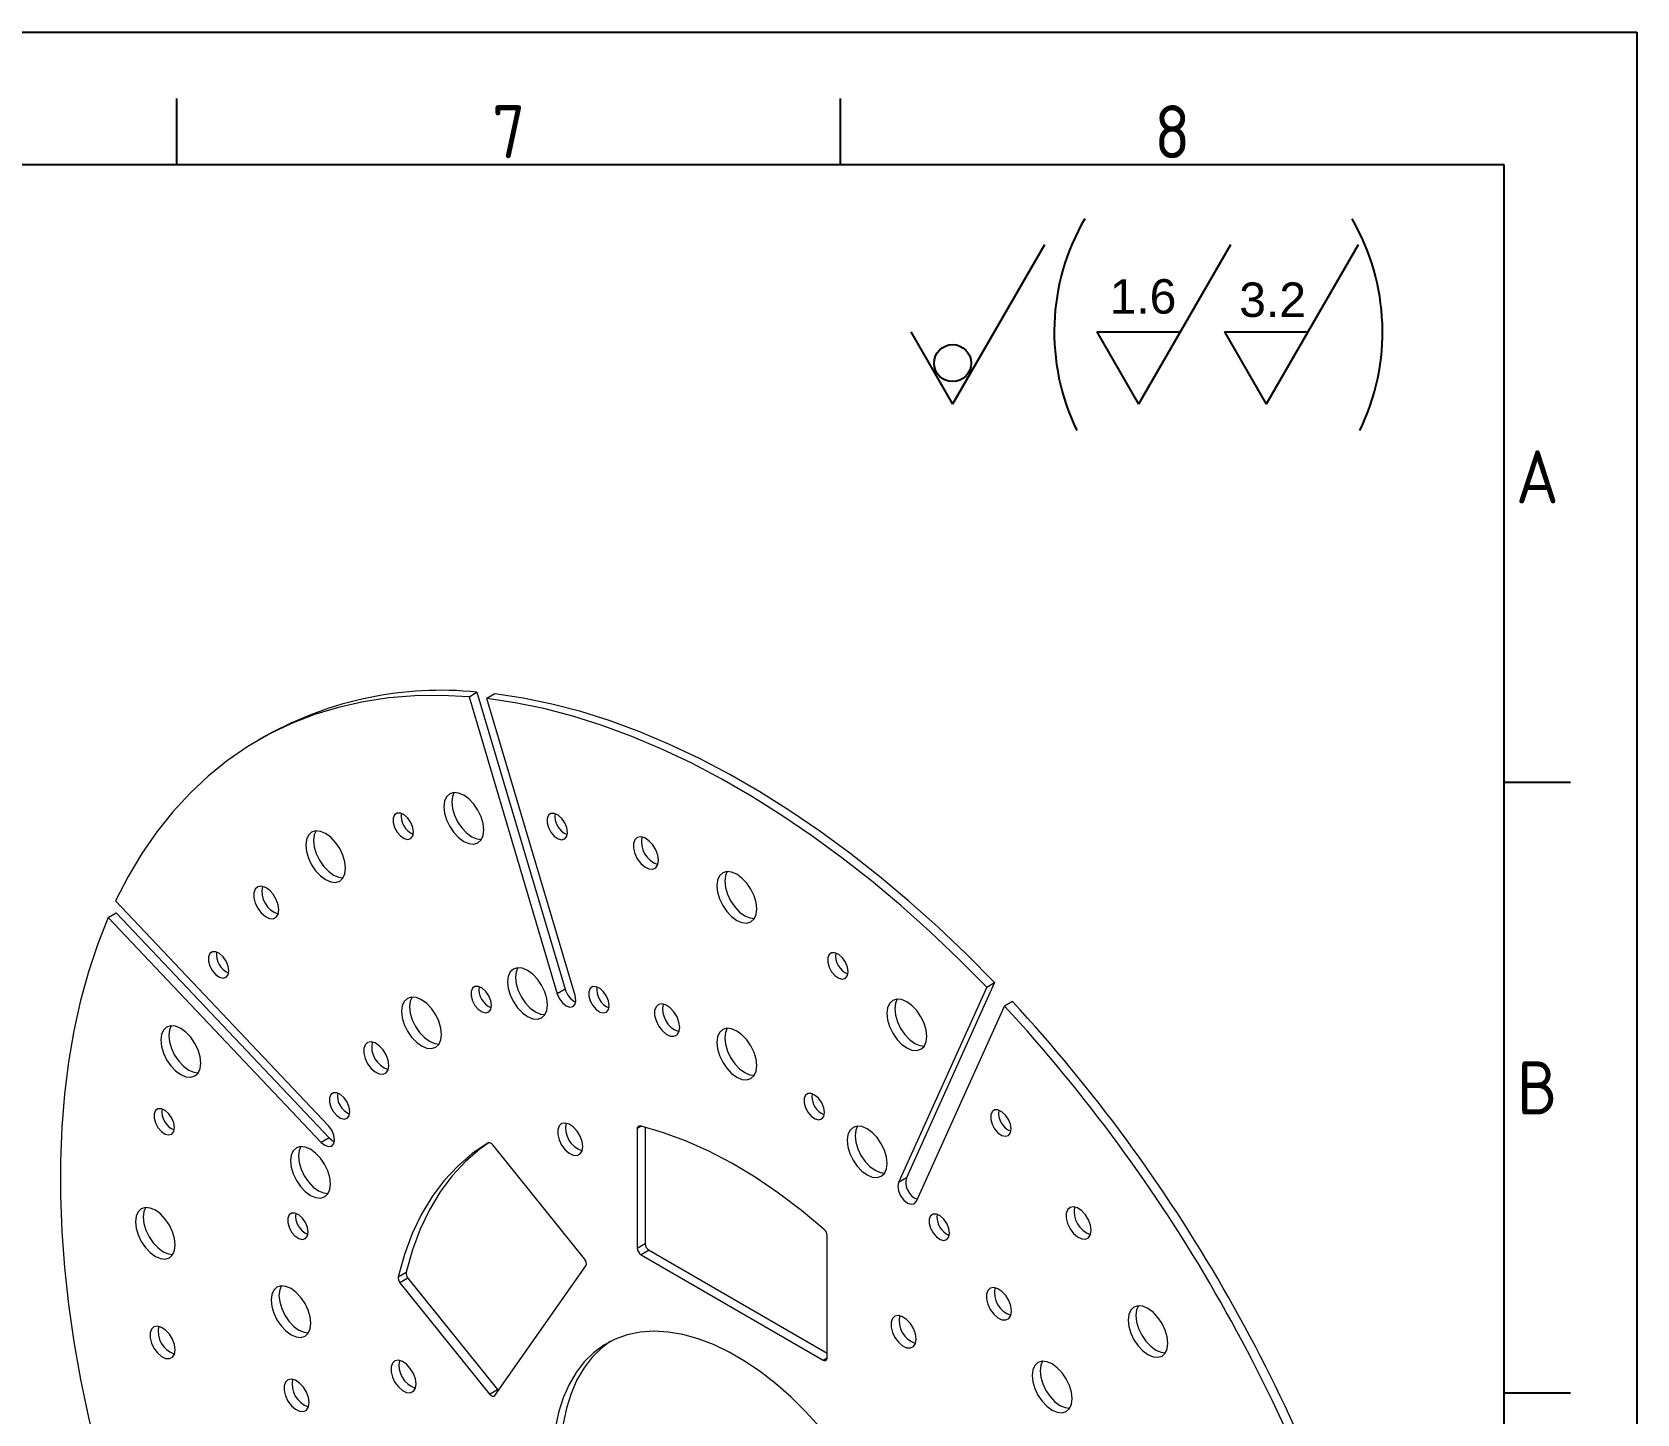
# Model space of a CAD drawing. Header units: millimetres. Extents: x 764 to 1780, y 1208 to 1927.
# Drawn here: x 1487.7 to 1780.4, y 1675.2 to 1927.1 of the extents above; entities that cross this region are included whole.
import ezdxf
from ezdxf.enums import TextEntityAlignment as Align

# ---------------------------------------------------------------- set-up
doc = ezdxf.new("R2010")
doc.units = ezdxf.units.MM
doc.linetypes.add('ACAD_ISO05W100', pattern=[33, 24, -3, 0, -3, 0, -3])
doc.layers.add('AM_5', color=3, linetype='Continuous', lineweight=25)
doc.layers.add('AM_BOR', color=2, linetype='ACAD_ISO05W100', lineweight=35)
doc.styles.add('ACISOTS', font='isocp.shx', dxfattribs={"height": 1})
doc.styles.get("Standard").update_dxf_attribs({"font": 'arial.ttf'})

# ---------------------------------------------------------------- blocks, each defined once
blk = doc.blocks.new('A3 ZTL')
for p, q in [((401.17, 280.82), (19.57, 280.82)), ((401.17, 9.78), (401.17, 280.82))]:
    blk.add_line(p, q)
at = {"layer": 'AM_BOR', "color": 135, "linetype": 'Continuous', "lineweight": 25}
for p, q in [((0, 290.61), (410.96, 290.61)), ((410.96, 290.61), (410.96, 0))]:
    blk.add_line(p, q, dxfattribs=at)
at = {"layer": 'AM_BOR', "color": 135, "lineweight": 25}
for p, q in [((303.33, 280.82), (303.33, 285.71)), ((352.25, 280.82), (352.25, 285.71)), ((406.07, 235.32), (401.17, 235.32)), ((406.07, 190.31), (401.17, 190.31))]:
    blk.add_line(p, q, dxfattribs=at)
at = {"layer": 'AM_BOR', "color": 135, "lineweight": 25, "style": 'ACISOTS'}
for s, p in [('7', (327.79, 283.27)), ('8', (376.71, 283.27)), ('A', (403.62, 257.83)), ('B', (403.62, 212.82))]:
    blk.add_text(s, height=3.91, dxfattribs=at).set_placement(p, align=Align.MIDDLE)

msp = doc.modelspace()

# ---------------------------------------------------------------- linework, layer by layer
at = {"color": 7, "linetype": 'Continuous', "lineweight": 15}
for p, q in [((1567.407, 1805.966), (1568.857, 1806.803)), ((1568.857, 1806.803), (1584.952, 1752.639)), ((1572.123, 1806.48), (1570.673, 1805.643)), ((1567.407, 1805.966), (1583.503, 1751.802)), ((1586.769, 1751.478), (1570.673, 1805.643)), ((1530.461, 1798.884), (1529.012, 1798.047)), ((1541.804, 1727.722), (1502.945, 1768.741)), ((1501.592, 1765.75), (1503.042, 1766.587)), ((1501.592, 1765.75), (1540.451, 1724.731)), ((1503.042, 1766.587), (1541.9, 1725.568)), ((1663.286, 1753.852), (1647.19, 1718.272)), ((1661.836, 1753.016), (1663.286, 1753.852)), ((1584.952, 1752.639), (1583.503, 1751.802)), ((1661.836, 1753.016), (1645.74, 1717.435)), ((1649.007, 1713.987), (1665.102, 1749.568)), ((1666.552, 1750.404), (1665.102, 1749.568)), ((1598.091, 1727.227), (1598.091, 1705.442)), ((1599.54, 1727.479), (1599.54, 1706.279)), ((1541.9, 1725.568), (1540.451, 1724.731)), ((1588.473, 1703.462), (1571.736, 1724.282)), ((1647.19, 1718.272), (1645.74, 1717.435)), ((1632.739, 1685.44), (1632.739, 1707.757)), ((1598.091, 1705.442), (1599.54, 1706.279)), ((1600.247, 1705.054), (1598.798, 1704.217)), ((1598.798, 1704.217), (1632.032, 1685.031)), ((1600.247, 1705.054), (1632.739, 1686.297)), ((1554.477, 1700.233), (1555.927, 1701.07)), ((1572.115, 1678.554), (1588.732, 1702.197)), ((1556.26, 1699.974), (1554.81, 1699.137)), ((1554.81, 1699.137), (1571.149, 1678.813)), ((1556.26, 1699.974), (1572.598, 1679.649)), ((1571.149, 1678.813), (1572.598, 1679.649))]:
    msp.add_line(p, q, dxfattribs=at)
at = {"color": 8, "linetype": 'Continuous', "lineweight": 15}
for p, q in [((1598.838, 1727.659), (1598.091, 1727.227)), ((1632.032, 1685.031), (1632.739, 1685.44))]:
    msp.add_line(p, q, dxfattribs=at)
at = {"color": 7, "linetype": 'Continuous', "lineweight": 15, "flags": 128}
for points in [[(1567.407, 1805.966), (1562.413, 1806.209), (1557.526, 1806.137), (1552.755, 1805.749), (1548.11, 1805.046), (1543.6, 1804.031), (1539.234, 1802.703), (1535.021, 1801.068), (1530.968, 1799.127), (1527.085, 1796.884), (1523.378, 1794.344), (1519.855, 1791.512), (1516.523, 1788.394), (1513.389, 1784.995), (1510.458, 1781.323), (1507.737, 1777.385), (1505.231, 1773.188), (1502.945, 1768.741)], [(1663.286, 1753.852), (1658.138, 1759.035), (1652.91, 1763.998), (1647.613, 1768.729), (1642.256, 1773.222), (1636.851, 1777.466), (1631.408, 1781.452), (1625.937, 1785.174), (1620.45, 1788.624), (1614.958, 1791.794), (1609.471, 1794.68), (1604.001, 1797.274), (1598.558, 1799.572), (1593.152, 1801.569), (1587.796, 1803.261), (1582.498, 1804.646), (1577.271, 1805.719), (1572.123, 1806.48)], [(1661.836, 1753.016), (1656.688, 1758.198), (1651.461, 1763.161), (1646.163, 1767.893), (1640.807, 1772.385), (1635.401, 1776.629), (1629.958, 1780.616), (1624.488, 1784.337), (1619.001, 1787.787), (1613.509, 1790.958), (1608.022, 1793.843), (1602.551, 1796.437), (1597.108, 1798.735), (1591.703, 1800.732), (1586.346, 1802.424), (1581.049, 1803.809), (1575.821, 1804.882), (1570.673, 1805.643)], [(1570.101, 1781.709), (1569.977, 1782.869), (1569.613, 1784.094), (1569.035, 1785.299), (1568.281, 1786.402), (1567.402, 1787.33), (1566.46, 1788.017), (1565.517, 1788.418), (1564.639, 1788.505), (1563.885, 1788.272), (1563.306, 1787.735), (1562.942, 1786.931), (1562.818, 1785.914), (1562.942, 1784.754), (1563.306, 1783.53), (1563.885, 1782.325), (1564.639, 1781.221), (1565.517, 1780.294), (1566.46, 1779.607), (1567.402, 1779.206), (1568.281, 1779.119), (1569.035, 1779.352), (1569.613, 1779.889), (1569.977, 1780.693), (1570.101, 1781.709)], [(1564.714, 1788.51), (1564.392, 1787.768), (1564.268, 1786.751), (1564.392, 1785.591), (1564.756, 1784.367), (1565.334, 1783.162), (1566.089, 1782.058), (1566.967, 1781.131), (1567.909, 1780.443), (1568.852, 1780.043), (1569.655, 1779.95)], [(1557.292, 1781.291), (1557.165, 1782.145), (1556.803, 1783.031), (1556.253, 1783.827), (1555.591, 1784.427), (1554.905, 1784.75), (1554.289, 1784.751), (1553.825, 1784.431), (1553.576, 1783.833), (1553.576, 1783.038), (1553.825, 1782.153), (1554.289, 1781.297), (1554.905, 1780.587), (1555.591, 1780.118), (1556.253, 1779.953), (1556.803, 1780.115), (1557.165, 1780.582), (1557.292, 1781.291)], [(1585.352, 1781.247), (1585.226, 1782.102), (1584.863, 1782.987), (1584.314, 1783.784), (1583.651, 1784.384), (1582.966, 1784.706), (1582.349, 1784.708), (1581.885, 1784.388), (1581.637, 1783.79), (1581.637, 1782.995), (1581.885, 1782.11), (1582.349, 1781.254), (1582.966, 1780.544), (1583.651, 1780.075), (1584.314, 1779.91), (1584.863, 1780.072), (1585.226, 1780.539), (1585.352, 1781.247)], [(1544.896, 1774.723), (1544.772, 1775.883), (1544.408, 1777.107), (1543.83, 1778.312), (1543.076, 1779.416), (1542.197, 1780.343), (1541.255, 1781.03), (1540.312, 1781.431), (1539.434, 1781.518), (1538.68, 1781.285), (1538.101, 1780.748), (1537.737, 1779.944), (1537.613, 1778.927), (1537.737, 1777.767), (1538.101, 1776.543), (1538.68, 1775.338), (1539.434, 1774.234), (1540.312, 1773.307), (1541.255, 1772.62), (1542.197, 1772.219), (1543.076, 1772.132), (1543.83, 1772.365), (1544.408, 1772.902), (1544.772, 1773.706), (1544.896, 1774.723)], [(1539.509, 1781.523), (1539.187, 1780.781), (1539.063, 1779.764), (1539.187, 1778.604), (1539.551, 1777.38), (1540.129, 1776.175), (1540.883, 1775.071), (1541.762, 1774.144), (1542.704, 1773.457), (1543.647, 1773.056), (1544.45, 1772.964)], [(1601.96, 1776.146), (1601.836, 1777.08), (1601.476, 1778.056), (1600.919, 1778.969), (1600.226, 1779.72), (1599.473, 1780.227), (1598.739, 1780.436), (1598.106, 1780.324), (1597.641, 1779.903), (1597.396, 1779.218), (1597.396, 1778.345), (1597.641, 1777.377), (1598.106, 1776.419), (1598.739, 1775.576), (1599.473, 1774.938), (1600.226, 1774.575), (1600.919, 1774.526), (1601.476, 1774.796), (1601.836, 1775.357), (1601.96, 1776.146)], [(1619.896, 1767.3), (1619.772, 1768.46), (1619.408, 1769.684), (1618.83, 1770.889), (1618.076, 1771.993), (1617.197, 1772.92), (1616.255, 1773.608), (1615.312, 1774.008), (1614.434, 1774.095), (1613.68, 1773.862), (1613.101, 1773.326), (1612.737, 1772.521), (1612.613, 1771.505), (1612.737, 1770.345), (1613.101, 1769.12), (1613.68, 1767.915), (1614.434, 1766.812), (1615.312, 1765.885), (1616.255, 1765.197), (1617.197, 1764.796), (1618.076, 1764.709), (1618.83, 1764.942), (1619.408, 1765.479), (1619.772, 1766.283), (1619.896, 1767.3)], [(1614.509, 1774.101), (1614.187, 1773.358), (1614.063, 1772.341), (1614.187, 1771.181), (1614.551, 1769.957), (1615.129, 1768.752), (1615.883, 1767.649), (1616.762, 1766.721), (1617.704, 1766.034), (1618.647, 1765.633), (1619.45, 1765.541)], [(1532.744, 1767.124), (1532.619, 1768.057), (1532.259, 1769.034), (1531.702, 1769.946), (1531.01, 1770.697), (1530.256, 1771.205), (1529.522, 1771.414), (1528.889, 1771.301), (1528.424, 1770.88), (1528.179, 1770.196), (1528.179, 1769.322), (1528.424, 1768.354), (1528.889, 1767.397), (1529.522, 1766.553), (1530.256, 1765.915), (1531.01, 1765.552), (1531.702, 1765.503), (1532.259, 1765.774), (1532.619, 1766.334), (1532.744, 1767.124)], [(1501.592, 1765.75), (1499.678, 1760.911), (1497.994, 1755.846), (1496.544, 1750.566), (1495.332, 1745.08), (1494.359, 1739.4), (1493.628, 1733.536), (1493.14, 1727.501), (1492.895, 1721.306), (1492.895, 1714.964), (1493.14, 1708.487), (1493.628, 1701.888), (1494.359, 1695.18), (1495.332, 1688.377), (1496.544, 1681.491), (1497.994, 1674.537), (1499.678, 1667.528), (1501.592, 1660.479)], [(1523.623, 1756.002), (1523.497, 1756.856), (1523.134, 1757.742), (1522.584, 1758.538), (1521.922, 1759.138), (1521.236, 1759.461), (1520.62, 1759.462), (1520.156, 1759.142), (1519.907, 1758.544), (1519.907, 1757.749), (1520.156, 1756.864), (1520.62, 1756.009), (1521.236, 1755.298), (1521.922, 1754.829), (1522.584, 1754.664), (1523.134, 1754.826), (1523.497, 1755.293), (1523.623, 1756.002)], [(1636.547, 1755.827), (1636.42, 1756.682), (1636.058, 1757.567), (1635.508, 1758.364), (1634.846, 1758.964), (1634.16, 1759.286), (1633.544, 1759.288), (1633.08, 1758.968), (1632.831, 1758.37), (1632.831, 1757.575), (1633.08, 1756.69), (1633.544, 1755.834), (1634.16, 1755.124), (1634.846, 1754.655), (1635.508, 1754.49), (1636.058, 1754.652), (1636.42, 1755.119), (1636.547, 1755.827)], [(1581.72, 1749.768), (1581.596, 1750.928), (1581.232, 1752.153), (1580.654, 1753.358), (1579.899, 1754.461), (1579.021, 1755.388), (1578.079, 1756.076), (1577.136, 1756.477), (1576.258, 1756.564), (1575.504, 1756.331), (1574.925, 1755.794), (1574.561, 1754.99), (1574.437, 1753.973), (1574.561, 1752.813), (1574.925, 1751.589), (1575.504, 1750.384), (1576.258, 1749.28), (1577.136, 1748.353), (1578.079, 1747.665), (1579.021, 1747.265), (1579.899, 1747.178), (1580.654, 1747.411), (1581.232, 1747.947), (1581.596, 1748.752), (1581.72, 1749.768)], [(1576.333, 1756.569), (1576.011, 1755.826), (1575.887, 1754.81), (1576.011, 1753.65), (1576.374, 1752.425), (1576.953, 1751.22), (1577.707, 1750.117), (1578.586, 1749.19), (1579.528, 1748.502), (1580.471, 1748.101), (1581.274, 1748.009)], [(1562.396, 1744.412), (1562.272, 1745.572), (1561.908, 1746.796), (1561.33, 1748.001), (1560.576, 1749.105), (1559.697, 1750.032), (1558.755, 1750.719), (1557.812, 1751.12), (1556.934, 1751.207), (1556.18, 1750.974), (1555.601, 1750.437), (1555.237, 1749.633), (1555.113, 1748.616), (1555.237, 1747.456), (1555.601, 1746.232), (1556.18, 1745.027), (1556.934, 1743.924), (1557.812, 1742.996), (1558.755, 1742.309), (1559.697, 1741.908), (1560.576, 1741.821), (1561.33, 1742.054), (1561.908, 1742.591), (1562.272, 1743.395), (1562.396, 1744.412)], [(1557.009, 1751.212), (1556.687, 1750.47), (1556.563, 1749.453), (1556.687, 1748.293), (1557.051, 1747.069), (1557.629, 1745.864), (1558.383, 1744.76), (1559.262, 1743.833), (1560.204, 1743.146), (1561.147, 1742.745), (1561.95, 1742.653)], [(1571.487, 1749.685), (1571.36, 1750.54), (1570.998, 1751.425), (1570.448, 1752.222), (1569.786, 1752.822), (1569.1, 1753.144), (1568.484, 1753.146), (1568.02, 1752.826), (1567.771, 1752.228), (1567.771, 1751.433), (1568.02, 1750.548), (1568.484, 1749.692), (1569.1, 1748.982), (1569.786, 1748.513), (1570.448, 1748.348), (1570.998, 1748.51), (1571.36, 1748.977), (1571.487, 1749.685)], [(1583.503, 1751.802), (1583.886, 1750.918), (1584.459, 1750.145), (1585.136, 1749.599), (1585.812, 1749.364), (1586.386, 1749.475), (1586.769, 1749.916), (1586.904, 1750.62), (1586.769, 1751.478)], [(1593, 1749.652), (1592.874, 1750.507), (1592.511, 1751.392), (1591.962, 1752.189), (1591.299, 1752.789), (1590.614, 1753.111), (1589.997, 1753.113), (1589.533, 1752.793), (1589.284, 1752.195), (1589.284, 1751.4), (1589.533, 1750.514), (1589.997, 1749.659), (1590.614, 1748.949), (1591.299, 1748.479), (1591.962, 1748.315), (1592.511, 1748.477), (1592.874, 1748.944), (1593, 1749.652)], [(1650.907, 1744.046), (1650.783, 1745.206), (1650.419, 1746.43), (1649.84, 1747.635), (1649.086, 1748.739), (1648.208, 1749.666), (1647.265, 1750.354), (1646.323, 1750.754), (1645.445, 1750.841), (1644.69, 1750.608), (1644.112, 1750.072), (1643.748, 1749.267), (1643.624, 1748.251), (1643.748, 1747.091), (1644.112, 1745.866), (1644.69, 1744.661), (1645.445, 1743.558), (1646.323, 1742.631), (1647.265, 1741.943), (1648.208, 1741.542), (1649.086, 1741.456), (1649.84, 1741.688), (1650.419, 1742.225), (1650.783, 1743.029), (1650.907, 1744.046)], [(1645.52, 1750.847), (1645.197, 1750.104), (1645.073, 1749.088), (1645.197, 1747.928), (1645.561, 1746.703), (1646.14, 1745.498), (1646.894, 1744.395), (1647.772, 1743.467), (1648.715, 1742.78), (1649.658, 1742.379), (1650.461, 1742.287)], [(1605.832, 1745.684), (1605.707, 1746.618), (1605.347, 1747.594), (1604.791, 1748.507), (1604.098, 1749.258), (1603.344, 1749.765), (1602.611, 1749.974), (1601.977, 1749.862), (1601.513, 1749.441), (1601.267, 1748.756), (1601.267, 1747.883), (1601.513, 1746.915), (1601.977, 1745.957), (1602.611, 1745.114), (1603.344, 1744.476), (1604.098, 1744.113), (1604.791, 1744.064), (1605.347, 1744.334), (1605.707, 1744.894), (1605.832, 1745.684)], [(1518.465, 1739.184), (1518.341, 1740.344), (1517.977, 1741.568), (1517.398, 1742.773), (1516.644, 1743.877), (1515.766, 1744.804), (1514.823, 1745.492), (1513.881, 1745.892), (1513.002, 1745.979), (1512.248, 1745.746), (1511.67, 1745.21), (1511.306, 1744.405), (1511.182, 1743.389), (1511.306, 1742.229), (1511.67, 1741.004), (1512.248, 1739.799), (1513.002, 1738.696), (1513.881, 1737.769), (1514.823, 1737.081), (1515.766, 1736.68), (1516.644, 1736.593), (1517.398, 1736.826), (1517.977, 1737.363), (1518.341, 1738.167), (1518.465, 1739.184)], [(1513.077, 1745.985), (1512.755, 1745.242), (1512.631, 1744.225), (1512.755, 1743.065), (1513.119, 1741.841), (1513.698, 1740.636), (1514.452, 1739.533), (1515.33, 1738.605), (1516.273, 1737.918), (1517.215, 1737.517), (1518.019, 1737.425)], [(1619.896, 1738.721), (1619.772, 1739.881), (1619.408, 1741.105), (1618.83, 1742.31), (1618.076, 1743.414), (1617.197, 1744.341), (1616.255, 1745.029), (1615.312, 1745.429), (1614.434, 1745.516), (1613.68, 1745.283), (1613.101, 1744.747), (1612.737, 1743.942), (1612.613, 1742.926), (1612.737, 1741.766), (1613.101, 1740.541), (1613.68, 1739.336), (1614.434, 1738.233), (1615.312, 1737.306), (1616.255, 1736.618), (1617.197, 1736.217), (1618.076, 1736.131), (1618.83, 1736.363), (1619.408, 1736.9), (1619.772, 1737.704), (1619.896, 1738.721)], [(1614.509, 1745.522), (1614.187, 1744.779), (1614.063, 1743.763), (1614.187, 1742.603), (1614.551, 1741.378), (1615.129, 1740.173), (1615.883, 1739.07), (1616.762, 1738.142), (1617.704, 1737.455), (1618.647, 1737.054), (1619.45, 1736.962)], [(1552.766, 1738.767), (1552.641, 1739.701), (1552.281, 1740.677), (1551.725, 1741.59), (1551.032, 1742.341), (1550.278, 1742.848), (1549.545, 1743.057), (1548.911, 1742.945), (1548.447, 1742.523), (1548.201, 1741.839), (1548.201, 1740.965), (1548.447, 1739.997), (1548.911, 1739.04), (1549.545, 1738.196), (1550.278, 1737.559), (1551.032, 1737.195), (1551.725, 1737.146), (1552.281, 1737.417), (1552.641, 1737.977), (1552.766, 1738.767)], [(1545.674, 1730.297), (1545.548, 1731.152), (1545.185, 1732.037), (1544.636, 1732.834), (1543.973, 1733.434), (1543.288, 1733.756), (1542.671, 1733.758), (1542.207, 1733.438), (1541.959, 1732.84), (1541.959, 1732.045), (1542.207, 1731.16), (1542.671, 1730.304), (1543.288, 1729.594), (1543.973, 1729.124), (1544.636, 1728.96), (1545.185, 1729.122), (1545.548, 1729.589), (1545.674, 1730.297)], [(1632.249, 1730.163), (1632.123, 1731.018), (1631.76, 1731.904), (1631.211, 1732.7), (1630.548, 1733.3), (1629.863, 1733.622), (1629.246, 1733.624), (1628.782, 1733.304), (1628.533, 1732.706), (1628.533, 1731.911), (1628.782, 1731.026), (1629.246, 1730.17), (1629.863, 1729.46), (1630.548, 1728.991), (1631.211, 1728.826), (1631.76, 1728.988), (1632.123, 1729.455), (1632.249, 1730.163)], [(1513.674, 1727.409), (1513.547, 1728.263), (1513.185, 1729.149), (1512.635, 1729.945), (1511.973, 1730.545), (1511.287, 1730.868), (1510.671, 1730.869), (1510.207, 1730.549), (1509.958, 1729.951), (1509.958, 1729.156), (1510.207, 1728.271), (1510.671, 1727.415), (1511.287, 1726.705), (1511.973, 1726.236), (1512.635, 1726.071), (1513.185, 1726.233), (1513.547, 1726.7), (1513.674, 1727.409)], [(1666.282, 1727.173), (1666.155, 1728.028), (1665.792, 1728.913), (1665.243, 1729.709), (1664.581, 1730.309), (1663.895, 1730.632), (1663.278, 1730.633), (1662.815, 1730.313), (1662.566, 1729.716), (1662.566, 1728.92), (1662.815, 1728.035), (1663.278, 1727.18), (1663.895, 1726.469), (1664.581, 1726), (1665.243, 1725.835), (1665.792, 1725.997), (1666.155, 1726.464), (1666.282, 1727.173)], [(1540.451, 1724.731), (1541.127, 1724.185), (1541.804, 1723.95), (1542.377, 1724.061), (1542.761, 1724.502), (1542.895, 1725.206), (1542.761, 1726.065), (1542.377, 1726.948), (1541.804, 1727.722)], [(1588.147, 1723.962), (1588.023, 1724.895), (1587.663, 1725.872), (1587.106, 1726.785), (1586.413, 1727.535), (1585.659, 1728.043), (1584.926, 1728.252), (1584.293, 1728.139), (1583.828, 1727.718), (1583.582, 1727.034), (1583.582, 1726.16), (1583.828, 1725.192), (1584.293, 1724.235), (1584.926, 1723.391), (1585.659, 1722.753), (1586.413, 1722.39), (1587.106, 1722.341), (1587.663, 1722.612), (1588.023, 1723.172), (1588.147, 1723.962)], [(1598.091, 1727.227), (1598.1, 1727.353), (1598.127, 1727.465), (1598.172, 1727.56), (1598.233, 1727.636), (1598.308, 1727.691), (1598.396, 1727.723), (1598.495, 1727.732), (1598.601, 1727.717)], [(1632.209, 1708.853), (1628.06, 1712.319), (1623.859, 1715.493), (1619.624, 1718.362), (1615.374, 1720.911), (1611.128, 1723.131), (1606.904, 1725.01), (1602.723, 1726.541), (1598.601, 1727.717)], [(1643.671, 1720.893), (1643.547, 1722.053), (1643.183, 1723.277), (1642.605, 1724.482), (1641.85, 1725.586), (1640.972, 1726.513), (1640.03, 1727.201), (1639.087, 1727.601), (1638.209, 1727.688), (1637.455, 1727.455), (1636.876, 1726.919), (1636.512, 1726.114), (1636.388, 1725.098), (1636.512, 1723.938), (1636.876, 1722.713), (1637.455, 1721.508), (1638.209, 1720.405), (1639.087, 1719.478), (1640.03, 1718.79), (1640.972, 1718.389), (1641.85, 1718.303), (1642.605, 1718.535), (1643.183, 1719.072), (1643.547, 1719.876), (1643.671, 1720.893)], [(1638.284, 1727.694), (1637.962, 1726.951), (1637.838, 1725.935), (1637.962, 1724.774), (1638.325, 1723.55), (1638.904, 1722.345), (1639.658, 1721.242), (1640.537, 1720.314), (1641.479, 1719.627), (1642.422, 1719.226), (1643.225, 1719.134)], [(1541.9, 1725.568), (1542.577, 1725.022), (1542.871, 1724.881)], [(1570.878, 1724.643), (1568.001, 1722.691), (1565.338, 1720.401), (1562.903, 1717.783), (1560.706, 1714.849), (1558.757, 1711.612), (1557.064, 1708.086), (1555.636, 1704.287), (1554.477, 1700.233)], [(1571.079, 1724.692), (1569.45, 1723.527), (1566.788, 1721.237), (1564.353, 1718.62), (1562.156, 1715.686), (1560.206, 1712.449), (1558.514, 1708.923), (1557.085, 1705.124), (1555.927, 1701.07)], [(1570.878, 1724.643), (1570.966, 1724.679), (1571.066, 1724.692), (1571.174, 1724.68), (1571.287, 1724.643), (1571.403, 1724.583), (1571.519, 1724.501), (1571.631, 1724.4), (1571.736, 1724.282)], [(1542.132, 1717.166), (1542.008, 1718.326), (1541.644, 1719.55), (1541.066, 1720.755), (1540.311, 1721.859), (1539.433, 1722.786), (1538.491, 1723.473), (1537.548, 1723.874), (1536.67, 1723.961), (1535.916, 1723.728), (1535.337, 1723.191), (1534.973, 1722.387), (1534.849, 1721.37), (1534.973, 1720.21), (1535.337, 1718.986), (1535.916, 1717.781), (1536.67, 1716.677), (1537.548, 1715.75), (1538.491, 1715.063), (1539.433, 1714.662), (1540.311, 1714.575), (1541.066, 1714.808), (1541.644, 1715.345), (1542.008, 1716.149), (1542.132, 1717.166)], [(1536.745, 1723.966), (1536.423, 1723.224), (1536.299, 1722.207), (1536.423, 1721.047), (1536.786, 1719.823), (1537.365, 1718.618), (1538.119, 1717.514), (1538.998, 1716.587), (1539.94, 1715.9), (1540.883, 1715.499), (1541.686, 1715.406)], [(1645.74, 1717.435), (1645.606, 1716.732), (1645.74, 1715.873), (1646.124, 1714.989), (1646.697, 1714.216), (1647.374, 1713.67), (1648.05, 1713.435), (1648.624, 1713.546), (1649.007, 1713.987)], [(1513.83, 1706.05), (1513.706, 1707.21), (1513.342, 1708.434), (1512.764, 1709.639), (1512.01, 1710.743), (1511.131, 1711.67), (1510.189, 1712.357), (1509.246, 1712.758), (1508.368, 1712.845), (1507.614, 1712.612), (1507.035, 1712.075), (1506.671, 1711.271), (1506.547, 1710.254), (1506.671, 1709.094), (1507.035, 1707.87), (1507.614, 1706.665), (1508.368, 1705.561), (1509.246, 1704.634), (1510.189, 1703.947), (1511.131, 1703.546), (1512.01, 1703.459), (1512.764, 1703.692), (1513.342, 1704.229), (1513.706, 1705.033), (1513.83, 1706.05)], [(1508.443, 1712.85), (1508.121, 1712.108), (1507.997, 1711.091), (1508.121, 1709.931), (1508.485, 1708.707), (1509.063, 1707.502), (1509.817, 1706.398), (1510.696, 1705.471), (1511.638, 1704.784), (1512.581, 1704.383), (1513.384, 1704.29)], [(1680.897, 1708.693), (1680.772, 1709.627), (1680.412, 1710.603), (1679.856, 1711.516), (1679.163, 1712.267), (1678.409, 1712.774), (1677.676, 1712.983), (1677.042, 1712.871), (1676.578, 1712.45), (1676.332, 1711.765), (1676.332, 1710.892), (1676.578, 1709.924), (1677.042, 1708.966), (1677.676, 1708.123), (1678.409, 1707.485), (1679.163, 1707.122), (1679.856, 1707.073), (1680.412, 1707.343), (1680.772, 1707.904), (1680.897, 1708.693)], [(1538.047, 1708.376), (1537.92, 1709.23), (1537.558, 1710.116), (1537.008, 1710.912), (1536.346, 1711.512), (1535.66, 1711.835), (1535.044, 1711.836), (1534.58, 1711.516), (1534.331, 1710.918), (1534.331, 1710.123), (1534.58, 1709.238), (1535.044, 1708.383), (1535.66, 1707.672), (1536.346, 1707.203), (1537.008, 1707.038), (1537.558, 1707.2), (1537.92, 1707.667), (1538.047, 1708.376)], [(1655.046, 1708.195), (1654.919, 1709.05), (1654.557, 1709.935), (1654.007, 1710.732), (1653.345, 1711.332), (1652.659, 1711.654), (1652.043, 1711.656), (1651.579, 1711.336), (1651.33, 1710.738), (1651.33, 1709.943), (1651.579, 1709.057), (1652.043, 1708.202), (1652.659, 1707.492), (1653.345, 1707.022), (1654.007, 1706.858), (1654.557, 1707.02), (1654.919, 1707.486), (1655.046, 1708.195)], [(1538.579, 1691.762), (1538.455, 1692.922), (1538.091, 1694.147), (1537.512, 1695.352), (1536.758, 1696.455), (1535.88, 1697.383), (1534.937, 1698.07), (1533.995, 1698.471), (1533.117, 1698.558), (1532.362, 1698.325), (1531.784, 1697.788), (1531.42, 1696.984), (1531.296, 1695.967), (1531.42, 1694.807), (1531.784, 1693.583), (1532.362, 1692.378), (1533.117, 1691.274), (1533.995, 1690.347), (1534.937, 1689.66), (1535.88, 1689.259), (1536.758, 1689.172), (1537.512, 1689.405), (1538.091, 1689.942), (1538.455, 1690.746), (1538.579, 1691.762)], [(1533.192, 1698.563), (1532.87, 1697.821), (1532.745, 1696.804), (1532.87, 1695.644), (1533.233, 1694.42), (1533.812, 1693.215), (1534.566, 1692.111), (1535.445, 1691.184), (1536.387, 1690.496), (1537.33, 1690.096), (1538.133, 1690.003)], [(1666.35, 1693.97), (1666.225, 1694.904), (1665.865, 1695.88), (1665.309, 1696.793), (1664.616, 1697.544), (1663.862, 1698.051), (1663.129, 1698.26), (1662.495, 1698.148), (1662.031, 1697.727), (1661.785, 1697.042), (1661.785, 1696.169), (1662.031, 1695.201), (1662.495, 1694.243), (1663.129, 1693.4), (1663.862, 1692.762), (1664.616, 1692.399), (1665.309, 1692.35), (1665.865, 1692.62), (1666.225, 1693.181), (1666.35, 1693.97)], [(1694.896, 1688.13), (1694.772, 1689.29), (1694.408, 1690.514), (1693.83, 1691.719), (1693.076, 1692.823), (1692.197, 1693.75), (1691.255, 1694.437), (1690.312, 1694.838), (1689.434, 1694.925), (1688.68, 1694.692), (1688.101, 1694.155), (1687.737, 1693.351), (1687.613, 1692.334), (1687.737, 1691.174), (1688.101, 1689.95), (1688.68, 1688.745), (1689.434, 1687.641), (1690.312, 1686.714), (1691.255, 1686.027), (1692.197, 1685.626), (1693.076, 1685.539), (1693.83, 1685.772), (1694.408, 1686.309), (1694.772, 1687.113), (1694.896, 1688.13)], [(1689.509, 1694.93), (1689.187, 1694.188), (1689.063, 1693.171), (1689.187, 1692.011), (1689.551, 1690.787), (1690.129, 1689.582), (1690.883, 1688.478), (1691.762, 1687.551), (1692.704, 1686.864), (1693.647, 1686.463), (1694.45, 1686.37)], [(1648.958, 1688.856), (1648.834, 1689.79), (1648.474, 1690.766), (1647.917, 1691.679), (1647.224, 1692.43), (1646.471, 1692.937), (1645.737, 1693.146), (1645.104, 1693.034), (1644.639, 1692.613), (1644.394, 1691.928), (1644.394, 1691.055), (1644.639, 1690.087), (1645.104, 1689.129), (1645.737, 1688.286), (1646.471, 1687.648), (1647.224, 1687.285), (1647.917, 1687.236), (1648.474, 1687.506), (1648.834, 1688.067), (1648.958, 1688.856)], [(1513.793, 1686.911), (1513.668, 1687.845), (1513.308, 1688.821), (1512.752, 1689.734), (1512.059, 1690.485), (1511.305, 1690.992), (1510.571, 1691.201), (1509.938, 1691.089), (1509.473, 1690.668), (1509.228, 1689.983), (1509.228, 1689.11), (1509.473, 1688.141), (1509.938, 1687.184), (1510.571, 1686.34), (1511.305, 1685.703), (1512.059, 1685.34), (1512.752, 1685.291), (1513.308, 1685.561), (1513.668, 1686.121), (1513.793, 1686.911)], [(1631.376, 1672.825), (1628.778, 1675.681), (1626.09, 1678.329), (1623.331, 1680.751), (1620.521, 1682.93), (1617.68, 1684.849), (1614.829, 1686.495), (1611.989, 1687.856), (1609.179, 1688.921), (1606.42, 1689.685), (1603.731, 1690.14), (1601.133, 1690.283), (1598.645, 1690.115), (1596.282, 1689.635), (1594.064, 1688.847), (1592.006, 1687.757), (1590.122, 1686.373), (1588.427, 1684.705), (1586.932, 1682.764), (1585.649, 1680.566), (1584.586, 1678.124), (1583.751, 1675.458), (1583.15, 1672.587)], [(1593.243, 1688.458), (1591.572, 1687.21), (1589.877, 1685.542), (1588.382, 1683.601), (1587.098, 1681.402), (1586.035, 1678.961), (1585.2, 1676.295), (1584.6, 1673.424)], [(1557.742, 1680.7), (1557.617, 1681.634), (1557.257, 1682.61), (1556.7, 1683.523), (1556.008, 1684.274), (1555.254, 1684.781), (1554.52, 1684.99), (1553.887, 1684.878), (1553.422, 1684.457), (1553.177, 1683.772), (1553.177, 1682.899), (1553.422, 1681.931), (1553.887, 1680.973), (1554.52, 1680.129), (1555.254, 1679.492), (1556.008, 1679.129), (1556.7, 1679.08), (1557.257, 1679.35), (1557.617, 1679.91), (1557.742, 1680.7)], [(1677.396, 1678.024), (1677.272, 1679.184), (1676.908, 1680.408), (1676.33, 1681.613), (1675.576, 1682.717), (1674.697, 1683.644), (1673.755, 1684.331), (1672.812, 1684.732), (1671.934, 1684.819), (1671.18, 1684.586), (1670.601, 1684.049), (1670.237, 1683.245), (1670.113, 1682.228), (1670.237, 1681.068), (1670.601, 1679.844), (1671.18, 1678.639), (1671.934, 1677.535), (1672.812, 1676.608), (1673.755, 1675.921), (1674.697, 1675.52), (1675.576, 1675.433), (1676.33, 1675.666), (1676.908, 1676.203), (1677.272, 1677.007), (1677.396, 1678.024)], [(1672.009, 1684.824), (1671.687, 1684.082), (1671.563, 1683.065), (1671.687, 1681.905), (1672.051, 1680.681), (1672.629, 1679.476), (1673.383, 1678.372), (1674.262, 1677.445), (1675.204, 1676.758), (1676.147, 1676.357), (1676.95, 1676.265)], [(1538.237, 1677.271), (1538.112, 1678.204), (1537.752, 1679.18), (1537.196, 1680.093), (1536.503, 1680.844), (1535.749, 1681.351), (1535.015, 1681.56), (1534.382, 1681.448), (1533.917, 1681.027), (1533.672, 1680.343), (1533.672, 1679.469), (1533.917, 1678.501), (1534.382, 1677.543), (1535.015, 1676.7), (1535.749, 1676.062), (1536.503, 1675.699), (1537.196, 1675.65), (1537.752, 1675.92), (1538.112, 1676.481), (1538.237, 1677.271)], [(1572.115, 1678.554), (1572.034, 1678.47), (1571.933, 1678.419), (1571.815, 1678.403), (1571.685, 1678.421), (1571.548, 1678.474), (1571.41, 1678.559), (1571.275, 1678.674), (1571.149, 1678.813)], [(1572.598, 1679.649), (1572.725, 1679.51), (1572.762, 1679.475)]]:
    msp.add_lwpolyline(points, dxfattribs=at)
at = {"color": 7, "linetype": 'Continuous', "lineweight": 15}
for centre, radius, start, end in [((1562.21, 1741.991), 65.152, 84.14485, 119.16338), ((1558.676, 1784.253), 3.671, 172.82013, 247.1745), ((1586.737, 1784.21), 3.671, 172.82013, 247.1745), ((1603.232, 1779.534), 4.388, 168.46967, 251.52495), ((1534.015, 1770.511), 4.388, 168.46967, 251.52495), ((1525.007, 1758.964), 3.671, 172.82013, 247.1745), ((1637.931, 1758.79), 3.671, 172.82013, 247.1745), ((1572.871, 1752.648), 3.671, 172.82013, 247.1745), ((1588.422, 1753.526), 3.581, 194.35387, 244.48447), ((1594.384, 1752.615), 3.671, 172.82013, 247.1745), ((1607.103, 1749.072), 4.388, 168.46967, 251.52495), ((1449.11, 1550.431), 293.783, 17.32504, 42.67496), ((1450.56, 1551.267), 293.783, 17.32504, 42.67496), ((1554.037, 1742.154), 4.388, 168.46967, 251.52495), ((1547.059, 1733.26), 3.671, 172.82013, 247.1745), ((1633.633, 1733.126), 3.671, 172.82013, 247.1745), ((1515.058, 1730.371), 3.671, 172.82013, 247.1745), ((1667.666, 1730.135), 3.671, 172.82013, 247.1745), ((1589.419, 1727.349), 4.388, 168.46967, 251.52495), ((1650.419, 1717.438), 3.335, 165.52027, 247.99423), ((1682.168, 1712.081), 4.388, 168.46967, 251.52495), ((1539.431, 1711.338), 3.671, 172.82013, 247.1745), ((1656.43, 1711.158), 3.671, 172.82013, 247.1745), ((1631.174, 1707.676), 1.567, 2.93515, 48.65208), ((1599.626, 1705.512), 1.537, 182.60548, 237.39452), ((1601.075, 1706.348), 1.537, 182.60548, 237.39452), ((1557.3, 1700.889), 1.385, 172.49419, 221.31111), ((1587.627, 1702.63), 1.187, 338.60544, 44.52387), ((1555.851, 1700.052), 1.385, 172.49419, 221.31111), ((1667.621, 1697.358), 4.388, 168.46967, 251.52495), ((1650.23, 1692.244), 4.388, 168.46967, 251.52495), ((1515.064, 1690.298), 4.388, 168.46967, 251.52495), ((1559.013, 1684.087), 4.388, 168.46967, 251.52495), ((1632.308, 1685.37), 0.437, 230.79671, 9.21404), ((1539.508, 1680.658), 4.388, 168.46967, 251.52495)]:
    msp.add_arc(centre, radius, start, end, dxfattribs=at)
at = {"layer": 'AM_5'}
for p, q in [((1672.351, 1888.349), (1655.59, 1859.318)), ((1706.275, 1888.349), (1689.514, 1859.318)), ((1729.598, 1888.349), (1712.836, 1859.318)), ((1647.971, 1872.514), (1655.59, 1859.318)), ((1681.895, 1872.514), (1697.133, 1872.514)), ((1681.895, 1872.514), (1689.514, 1859.318)), ((1705.218, 1872.514), (1720.455, 1872.514)), ((1705.218, 1872.514), (1712.836, 1859.318))]:
    msp.add_line(p, q, dxfattribs=at)
msp.add_circle((1655.619, 1866.795), 3.379, dxfattribs=at)
for centre, start, end in [((1715.18, 1872.485), 149.81687, 205.95777), ((1693, 1872.485), 334.04223, 30.18313)]:
    msp.add_arc(centre, 41.03, start, end, dxfattribs=at)

# ---------------------------------------------------------------- block references
at = {"linetype": 'ByBlock', "lineweight": 0, "xscale": 2.47426245, "yscale": 2.47426245, "zscale": 2.47426245}
msp.add_blockref('A3 ZTL', (763.615, 1208.106), dxfattribs=at)

# ---------------------------------------------------------------- texts
at = {"layer": 'AM_5', "char_height": 6.2709, "attachment_point": 1}
for s, insert in [('1.6', (1684.248, 1882.095)), ('3.2', (1707.899, 1881.488))]:
    msp.add_mtext_dynamic_manual_height_columns(s, width=18.23779, gutter_width=12.5, heights=[0], dxfattribs=dict(at, insert=insert))

doc.saveas('drawing.dxf')
